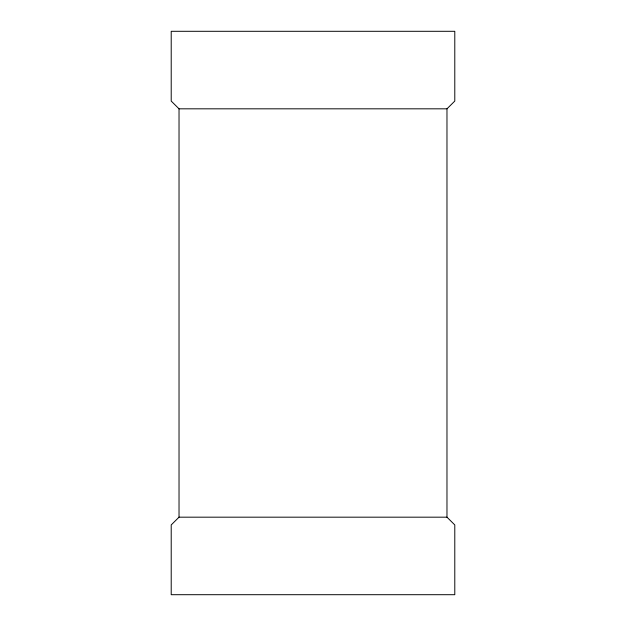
<?xml version="1.0" encoding="UTF-8"?>
<svg xmlns="http://www.w3.org/2000/svg" width="626" height="626" viewBox="0 0 626 626"><rect width="100%" height="100%" fill="white"/><g stroke="black" fill="none" stroke-linecap="round" stroke-linejoin="round"><path stroke-width="0.94" d="M446.972 108.822L454.789 101.068L454.789 31.3L171.211 31.3L171.211 101.068L179.028 108.822L446.972 108.822L446.972 517.178L454.789 524.932L454.789 594.7L171.211 594.7L171.211 524.932L179.028 517.178L446.972 517.178M179.028 108.822L179.028 517.178"/></g></svg>
